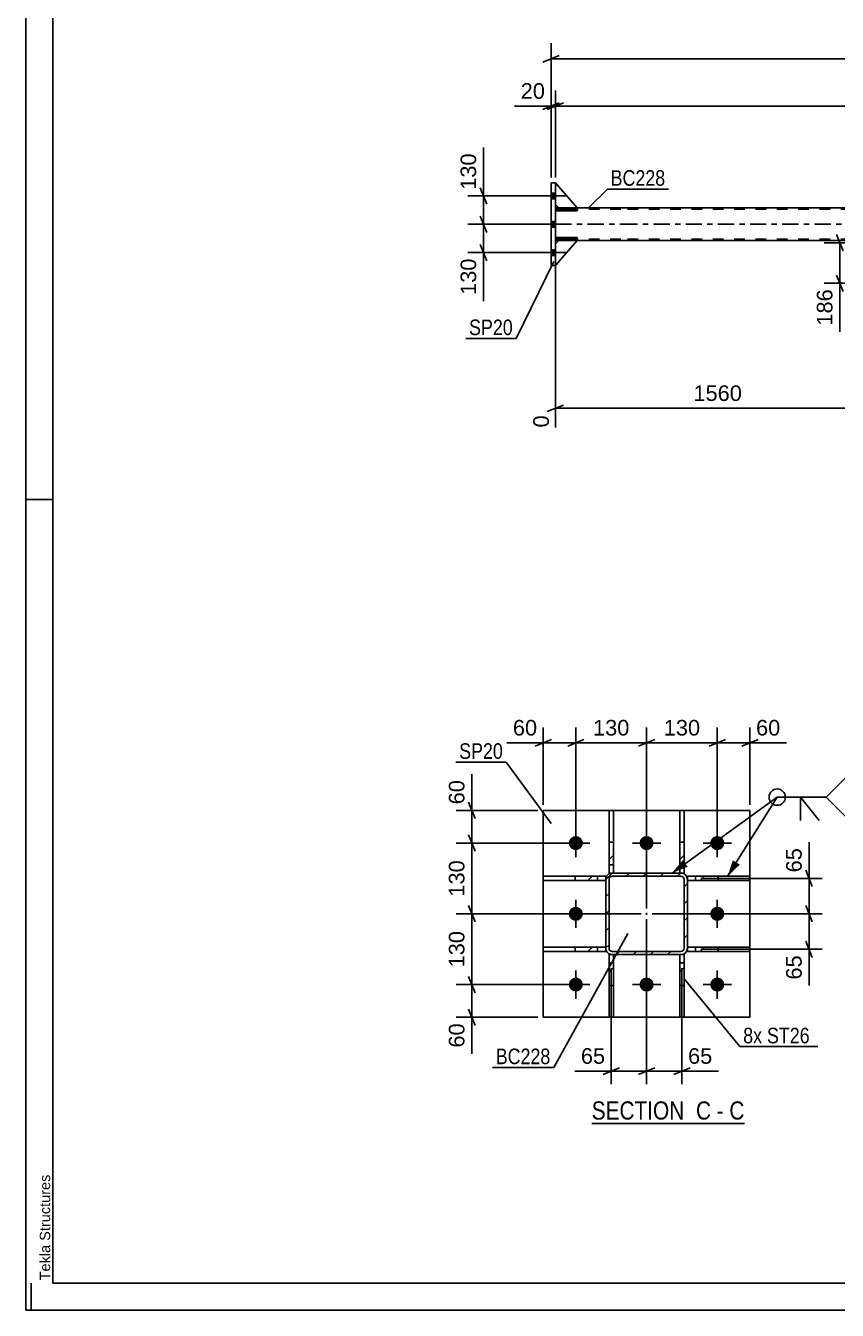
# Model space of a CAD drawing. Header units: millimetres. Extents: x -55 to 786, y -403 to 191.
# Drawn here: x -55.1 to 94.1, y -402.9 to -166.8 of the extents above; entities that cross this region are included whole.
import ezdxf

# ---------------------------------------------------------------- set-up
doc = ezdxf.new("R2010")
doc.units = ezdxf.units.MM
doc.linetypes.add('DXK_LINE_DOT2', pattern=[3.9198, 1.9599, -1.9599])
doc.linetypes.add('DXK_LINE_DOT3', pattern=[5.9187, 2.979, -0.9799, 0.9799, -0.9799])
doc.styles.add('Arial', font='ARIAL.TTF', dxfattribs={"height": 0.2})
doc.styles.add('Arial Narrow', font='ARIALN.TTF', dxfattribs={"height": 0.2})

# ---------------------------------------------------------------- blocks, each defined once
blk = doc.blocks.new('Unknown-203774531-1113')
at = {"color": 5, "linetype": 'Continuous'}
for p, q in [((-55.08, 191.12), (-55.08, -402.88)), ((-50.08, 186.12), (-50.08, -397.88)), ((-50.08, -253.88), (-55.08, -253.88)), ((-54.08, -402.88), (-54.08, -397.88)), ((-50.08, -397.88), (780.92, -397.88)), ((-55.08, -402.88), (785.92, -402.88))]:
    blk.add_line(p, q, dxfattribs=at)
at = {"color": 174, "linetype": 'Continuous', "style": 'Arial'}
blk.add_text('Tekla Structures', height=1.9102, rotation=90, dxfattribs=at).set_placement((-50.58, -397.38))
blk = doc.blocks.new('Unknown-203774531-16 - 1743')
at = {"color": 6, "linetype": 'Continuous'}
blk.add_line((48.95, -368.58), (77.02, -368.58), dxfattribs=at)
at = {"color": 0, "linetype": 'Continuous'}
blk.add_wipeout([(67.06, -367.83), (67.06, -364.33), (48.95, -364.33), (48.95, -367.83)], dxfattribs=at)
at = {"color": 7, "linetype": 'Continuous', "style": 'Arial Narrow'}
blk.add_text('SECTION ', height=3.34, dxfattribs=at).set_placement((48.95, -367.83))
at = {"color": 0, "linetype": 'Continuous'}
blk.add_wipeout([(70.88, -367.83), (70.88, -364.33), (68.11, -364.33), (68.11, -367.83)], dxfattribs=at)
at = {"color": 7, "linetype": 'Continuous', "style": 'Arial Narrow'}
blk.add_text('C', height=3.34, dxfattribs=at).set_placement((68.11, -367.83))
at = {"color": 0, "linetype": 'Continuous'}
blk.add_wipeout([(73.2, -367.83), (73.2, -364.33), (71.93, -364.33), (71.93, -367.83)], dxfattribs=at)
at = {"color": 7, "linetype": 'Continuous', "style": 'Arial Narrow'}
blk.add_text('-', height=3.34, dxfattribs=at).set_placement((71.93, -367.83))
at = {"color": 0, "linetype": 'Continuous'}
blk.add_wipeout([(77.02, -367.83), (77.02, -364.33), (74.25, -364.33), (74.25, -367.83)], dxfattribs=at)
at = {"color": 7, "linetype": 'Continuous', "style": 'Arial Narrow'}
blk.add_text('C', height=3.34, dxfattribs=at).set_placement((74.25, -367.83))
blk = doc.blocks.new('Part-203774531-1766 - 1743')
at = {"linetype": 'Continuous'}
h = blk.add_hatch(dxfattribs=at)
h.set_pattern_fill('', scale=0.7, style=0, pattern_type=0)
h.set_pattern_definition([(45, (65.129, -337.5246), (-1.57154, 1.57154), [])])
h.paths.add_polyline_path([(65.93, -337.52), (65.13, -337.52), (65.13, -343.18), (65.93, -343.18)])
at = {"color": 7, "linetype": 'DXK_LINE_DOT2'}
for p, q in [((65.13, -343.18), (65.13, -337.52)), ((65.93, -337.52), (65.13, -337.52)), ((65.93, -343.18), (65.93, -337.52)), ((65.13, -339.02), (65.93, -339.02))]:
    blk.add_line(p, q, dxfattribs=at)
at = {"color": 2, "linetype": 'Continuous'}
for p, q in [((65.93, -337.52), (65.13, -337.52)), ((65.13, -337.52), (65.13, -343.18)), ((65.93, -343.18), (65.93, -337.52)), ((65.13, -349.02), (65.13, -343.18)), ((65.13, -343.18), (65.93, -343.18)), ((65.93, -349.02), (65.93, -343.18)), ((65.13, -349.02), (65.93, -349.02))]:
    blk.add_line(p, q, dxfattribs=at)
blk = doc.blocks.new('Part-203774531-1761 - 1743')
at = {"linetype": 'Continuous'}
h = blk.add_hatch(dxfattribs=at)
h.set_pattern_fill('', scale=0.7, style=0, pattern_type=0)
h.set_pattern_definition([(45, (65.129, -316.8714), (-1.57154, 1.57154), [])])
h.paths.add_polyline_path([(65.93, -316.87), (65.13, -316.87), (65.13, -322.52), (65.93, -322.52)])
at = {"color": 2, "linetype": 'Continuous'}
for p, q in [((65.13, -311.02), (65.93, -311.02)), ((65.13, -316.87), (65.13, -311.02)), ((65.93, -316.87), (65.93, -311.02)), ((65.13, -322.52), (65.13, -316.87)), ((65.13, -316.87), (65.93, -316.87)), ((65.93, -316.87), (65.93, -322.52)), ((65.93, -322.52), (65.13, -322.52))]:
    blk.add_line(p, q, dxfattribs=at)
at = {"color": 7, "linetype": 'DXK_LINE_DOT2'}
for p, q in [((65.13, -322.52), (65.13, -316.87)), ((65.93, -316.87), (65.93, -322.52)), ((65.13, -321.02), (65.93, -321.02)), ((65.93, -322.52), (65.13, -322.52))]:
    blk.add_line(p, q, dxfattribs=at)
blk = doc.blocks.new('Part-203774531-1846 - 1743')
at = {"linetype": 'Continuous'}
h = blk.add_hatch(dxfattribs=at)
h.set_pattern_fill('', scale=0.7, style=0, pattern_type=0)
h.set_pattern_definition([(45, (45.876, -336.1246), (-1.57154, 1.57154), [])])
h.paths.add_polyline_path([(51.53, -336.12), (45.88, -336.12), (45.88, -336.92), (51.53, -336.92)])
at = {"color": 2, "linetype": 'Continuous'}
for p, q in [((40.03, -336.12), (45.88, -336.12)), ((40.03, -336.92), (40.03, -336.12)), ((45.88, -336.92), (40.03, -336.92)), ((45.88, -336.12), (51.53, -336.12)), ((45.88, -336.92), (45.88, -336.12)), ((51.53, -336.92), (45.88, -336.92)), ((51.53, -336.12), (51.53, -336.92))]:
    blk.add_line(p, q, dxfattribs=at)
at = {"color": 7, "linetype": 'DXK_LINE_DOT2'}
for p, q in [((45.88, -336.12), (51.53, -336.12)), ((45.88, -336.92), (51.53, -336.92)), ((50.03, -336.92), (50.03, -336.12)), ((51.53, -336.12), (51.53, -336.92))]:
    blk.add_line(p, q, dxfattribs=at)
blk = doc.blocks.new('Part-203774531-1773 - 1743')
at = {"linetype": 'Continuous'}
h = blk.add_hatch(dxfattribs=at)
h.set_pattern_fill('', scale=0.7, style=0, pattern_type=0)
h.set_pattern_definition([(45, (52.1296, -316.8714), (-1.57154, 1.57154), [])])
h.paths.add_polyline_path([(52.93, -316.87), (52.13, -316.87), (52.13, -322.52), (52.93, -322.52)])
at = {"color": 2, "linetype": 'Continuous'}
for p, q in [((52.13, -311.02), (52.93, -311.02)), ((52.13, -316.87), (52.13, -311.02)), ((52.93, -316.87), (52.93, -311.02)), ((52.13, -322.52), (52.13, -316.87)), ((52.13, -316.87), (52.93, -316.87)), ((52.93, -316.87), (52.93, -322.52)), ((52.93, -322.52), (52.13, -322.52))]:
    blk.add_line(p, q, dxfattribs=at)
at = {"color": 7, "linetype": 'DXK_LINE_DOT2'}
for p, q in [((52.13, -322.52), (52.13, -316.87)), ((52.93, -316.87), (52.93, -322.52)), ((52.13, -321.02), (52.93, -321.02)), ((52.93, -322.52), (52.13, -322.52))]:
    blk.add_line(p, q, dxfattribs=at)
blk = doc.blocks.new('Part-203774531-1779 - 1743')
at = {"linetype": 'Continuous'}
h = blk.add_hatch(dxfattribs=at)
h.set_pattern_fill('', scale=0.7, style=0, pattern_type=0)
h.set_pattern_definition([(45, (52.1296, -337.5246), (-1.57154, 1.57154), [])])
h.paths.add_polyline_path([(52.93, -337.52), (52.13, -337.52), (52.13, -343.18), (52.93, -343.18)])
at = {"color": 7, "linetype": 'DXK_LINE_DOT2'}
for p, q in [((52.13, -343.18), (52.13, -337.52)), ((52.93, -337.52), (52.13, -337.52)), ((52.93, -343.18), (52.93, -337.52)), ((52.13, -339.02), (52.93, -339.02))]:
    blk.add_line(p, q, dxfattribs=at)
at = {"color": 2, "linetype": 'Continuous'}
for p, q in [((52.93, -337.52), (52.13, -337.52)), ((52.13, -337.52), (52.13, -343.18)), ((52.93, -343.18), (52.93, -337.52)), ((52.13, -349.02), (52.13, -343.18)), ((52.13, -343.18), (52.93, -343.18)), ((52.93, -349.02), (52.93, -343.18)), ((52.13, -349.02), (52.93, -349.02))]:
    blk.add_line(p, q, dxfattribs=at)
blk = doc.blocks.new('Part-203774531-1856 - 1743')
at = {"linetype": 'Continuous'}
h = blk.add_hatch(dxfattribs=at)
h.set_pattern_fill('', scale=0.7, style=0, pattern_type=0)
h.set_pattern_definition([(45, (66.5293, -336.1246), (-1.57154, 1.57154), [])])
h.paths.add_polyline_path([(72.18, -336.12), (66.53, -336.12), (66.53, -336.92), (72.18, -336.92)])
at = {"color": 7, "linetype": 'DXK_LINE_DOT2'}
for p, q in [((66.53, -336.92), (66.53, -336.12)), ((72.18, -336.12), (66.53, -336.12)), ((72.18, -336.92), (66.53, -336.92)), ((68.03, -336.92), (68.03, -336.12))]:
    blk.add_line(p, q, dxfattribs=at)
at = {"color": 2, "linetype": 'Continuous'}
for p, q in [((72.18, -336.12), (66.53, -336.12)), ((66.53, -336.12), (66.53, -336.92)), ((66.53, -336.92), (72.18, -336.92)), ((78.03, -336.12), (72.18, -336.12)), ((72.18, -336.92), (72.18, -336.12)), ((78.03, -336.92), (72.18, -336.92)), ((78.03, -336.92), (78.03, -336.12))]:
    blk.add_line(p, q, dxfattribs=at)
blk = doc.blocks.new('Bolt-203774531-1832 - 1743')
at = {"linetype": 'Continuous'}
for points in [[(47.33, -317.02, -1), (44.73, -317.02, -1)], [(60.33, -317.02, -1), (57.73, -317.02, -1)], [(73.33, -317.02, -1), (70.73, -317.02, -1)], [(47.33, -330.02, -1), (44.73, -330.02, -1)], [(73.33, -330.02, -1), (70.73, -330.02, -1)], [(47.33, -343.02, -1), (44.73, -343.02, -1)], [(60.33, -343.02, -1), (57.73, -343.02, -1)], [(73.33, -343.02, -1), (70.73, -343.02, -1)]]:
    blk.add_hatch(color=1, dxfattribs=at).paths.add_polyline_path(points)
at = {"color": 1, "linetype": 'Continuous'}
for p, q in [((46.03, -314.42), (46.03, -319.62)), ((59.03, -314.42), (59.03, -319.62)), ((72.03, -314.42), (72.03, -319.62)), ((48.63, -317.02), (43.43, -317.02)), ((61.63, -317.02), (56.43, -317.02)), ((74.63, -317.02), (69.43, -317.02)), ((46.03, -327.42), (46.03, -332.62)), ((72.03, -327.42), (72.03, -332.62)), ((48.63, -330.02), (43.43, -330.02)), ((74.63, -330.02), (69.43, -330.02)), ((46.03, -340.42), (46.03, -345.62)), ((59.03, -340.42), (59.03, -345.62)), ((72.03, -340.42), (72.03, -345.62)), ((48.63, -343.02), (43.43, -343.02)), ((61.63, -343.02), (56.43, -343.02)), ((74.63, -343.02), (69.43, -343.02))]:
    blk.add_line(p, q, dxfattribs=at)
blk = doc.blocks.new('Part-203774531-1851 - 1743')
at = {"linetype": 'Continuous'}
h = blk.add_hatch(dxfattribs=at)
h.set_pattern_fill('', scale=0.7, style=0, pattern_type=0)
h.set_pattern_definition([(45, (45.876, -323.1246), (-1.57154, 1.57154), [])])
h.paths.add_polyline_path([(51.53, -323.12), (45.88, -323.12), (45.88, -323.92), (51.53, -323.92)])
at = {"color": 2, "linetype": 'Continuous'}
for p, q in [((40.03, -323.12), (45.88, -323.12)), ((40.03, -323.92), (40.03, -323.12)), ((45.88, -323.12), (51.53, -323.12)), ((45.88, -323.92), (45.88, -323.12)), ((51.53, -323.12), (51.53, -323.92)), ((45.88, -323.92), (40.03, -323.92)), ((51.53, -323.92), (45.88, -323.92))]:
    blk.add_line(p, q, dxfattribs=at)
at = {"color": 7, "linetype": 'DXK_LINE_DOT2'}
for p, q in [((45.88, -323.12), (51.53, -323.12)), ((50.03, -323.92), (50.03, -323.12)), ((51.53, -323.12), (51.53, -323.92)), ((45.88, -323.92), (51.53, -323.92))]:
    blk.add_line(p, q, dxfattribs=at)
blk = doc.blocks.new('Part-203774531-1861 - 1743')
at = {"linetype": 'Continuous'}
h = blk.add_hatch(dxfattribs=at)
h.set_pattern_fill('', scale=0.7, style=0, pattern_type=0)
h.set_pattern_definition([(45, (66.5293, -323.1246), (-1.57154, 1.57154), [])])
h.paths.add_polyline_path([(72.18, -323.12), (66.53, -323.12), (66.53, -323.92), (72.18, -323.92)])
at = {"color": 7, "linetype": 'DXK_LINE_DOT2'}
for p, q in [((66.53, -323.92), (66.53, -323.12)), ((72.18, -323.12), (66.53, -323.12)), ((68.03, -323.92), (68.03, -323.12)), ((72.18, -323.92), (66.53, -323.92))]:
    blk.add_line(p, q, dxfattribs=at)
at = {"color": 2, "linetype": 'Continuous'}
for p, q in [((72.18, -323.12), (66.53, -323.12)), ((66.53, -323.12), (66.53, -323.92)), ((78.03, -323.12), (72.18, -323.12)), ((72.18, -323.92), (72.18, -323.12)), ((78.03, -323.92), (78.03, -323.12)), ((66.53, -323.92), (72.18, -323.92)), ((78.03, -323.92), (72.18, -323.92))]:
    blk.add_line(p, q, dxfattribs=at)
blk = doc.blocks.new('Part-203774531-1866 - 1743')
at = {"color": 2, "linetype": 'Continuous'}
for p, q in [((78.03, -311.02), (40.03, -311.02)), ((40.03, -311.02), (40.03, -349.02)), ((78.03, -311.02), (78.03, -349.02)), ((78.03, -349.02), (40.03, -349.02))]:
    blk.add_line(p, q, dxfattribs=at)
blk = doc.blocks.new('Part-203774531-1883 - 1743')
at = {"linetype": 'Continuous'}
h = blk.add_hatch(dxfattribs=at)
h.set_pattern_fill('', scale=0.7, style=0, pattern_type=0)
h.set_pattern_definition([(45, (52.729, -322.5246), (-1.57154, 1.57154), [])])
h.paths.add_polyline_path([(65.33, -322.52), (52.73, -322.52), (52.27, -322.62), (51.88, -322.88), (51.62, -323.27), (51.53, -323.72), (51.53, -336.32), (51.62, -336.78), (51.88, -337.17), (52.27, -337.43), (52.73, -337.52), (65.33, -337.52), (65.79, -337.43), (66.18, -337.17), (66.44, -336.78), (66.53, -336.32), (66.53, -323.72), (66.44, -323.27), (66.18, -322.88), (65.79, -322.62)])
h.paths.add_polyline_path([(65.88, -323.49), (65.93, -323.72), (65.93, -336.32), (65.88, -336.55), (65.75, -336.75), (65.56, -336.88), (65.33, -336.92), (52.73, -336.92), (52.5, -336.88), (52.3, -336.75), (52.17, -336.55), (52.13, -336.32), (52.13, -323.72), (52.17, -323.49), (52.3, -323.3), (52.5, -323.17), (52.73, -323.12), (65.33, -323.12), (65.56, -323.17), (65.75, -323.3)])
blk.add_hatch(color=246, dxfattribs=at).paths.add_polyline_path([(59.03, -330.12, -1), (59.03, -329.92, -1)])
at = {"color": 7, "linetype": 'DXK_LINE_DOT2'}
for p, q in [((51.53, -323.72), (51.62, -323.27)), ((52.3, -323.3), (52.17, -323.49)), ((52.27, -322.62), (52.73, -322.52)), ((52.5, -323.17), (52.3, -323.3)), ((52.73, -323.12), (52.5, -323.17)), ((52.73, -322.52), (65.33, -322.52)), ((65.33, -323.12), (52.73, -323.12)), ((65.33, -322.52), (65.79, -322.62)), ((65.56, -323.17), (65.33, -323.12)), ((65.75, -323.3), (65.56, -323.17)), ((65.88, -323.49), (65.75, -323.3)), ((66.44, -323.27), (66.53, -323.72)), ((51.53, -336.32), (51.53, -323.72)), ((52.17, -323.49), (52.13, -323.72)), ((52.13, -336.32), (52.13, -323.72)), ((65.93, -323.72), (65.88, -323.49)), ((65.93, -336.32), (65.93, -323.72)), ((66.53, -336.32), (66.53, -323.72)), ((51.62, -336.78), (51.53, -336.32)), ((52.13, -336.32), (52.17, -336.55)), ((52.17, -336.55), (52.3, -336.75)), ((52.73, -337.52), (52.27, -337.43)), ((52.3, -336.75), (52.5, -336.88)), ((52.5, -336.88), (52.73, -336.92)), ((52.73, -336.92), (65.33, -336.92)), ((52.73, -337.52), (65.33, -337.52)), ((65.33, -336.92), (65.56, -336.88)), ((65.79, -337.43), (65.33, -337.52)), ((65.56, -336.88), (65.75, -336.75)), ((65.75, -336.75), (65.88, -336.55)), ((65.88, -336.55), (65.93, -336.32)), ((66.53, -336.32), (66.44, -336.78))]:
    blk.add_line(p, q, dxfattribs=at)
at = {"color": 2, "linetype": 'Continuous'}
for p, q in [((51.62, -323.27), (51.53, -323.72)), ((52.17, -323.49), (52.3, -323.3)), ((52.73, -322.52), (52.27, -322.62)), ((52.3, -323.3), (52.5, -323.17)), ((52.5, -323.17), (52.73, -323.12)), ((52.73, -322.52), (65.33, -322.52)), ((52.73, -323.12), (65.33, -323.12)), ((65.79, -322.62), (65.33, -322.52)), ((65.33, -323.12), (65.56, -323.17)), ((65.56, -323.17), (65.75, -323.3)), ((65.75, -323.3), (65.88, -323.49)), ((66.53, -323.72), (66.44, -323.27)), ((51.53, -336.32), (51.53, -323.72)), ((52.13, -323.72), (52.17, -323.49)), ((52.13, -336.32), (52.13, -323.72)), ((65.88, -323.49), (65.93, -323.72)), ((65.93, -336.32), (65.93, -323.72)), ((66.53, -336.32), (66.53, -323.72)), ((51.53, -336.32), (51.62, -336.78)), ((52.17, -336.55), (52.13, -336.32)), ((52.3, -336.75), (52.17, -336.55)), ((52.27, -337.43), (52.73, -337.52)), ((52.5, -336.88), (52.3, -336.75)), ((52.73, -336.92), (52.5, -336.88)), ((52.73, -336.92), (65.33, -336.92)), ((52.73, -337.52), (65.33, -337.52)), ((65.56, -336.88), (65.33, -336.92)), ((65.33, -337.52), (65.79, -337.43)), ((65.75, -336.75), (65.56, -336.88)), ((65.88, -336.55), (65.75, -336.75)), ((65.93, -336.32), (65.88, -336.55)), ((66.44, -336.78), (66.53, -336.32))]:
    blk.add_line(p, q, dxfattribs=at)
at = {"color": 7, "linetype": 'DXK_LINE_DOT3'}
blk.add_line((59.03, -330.02), (59.03, -330.02), dxfattribs=at)
at = {"color": 246, "linetype": 'DXK_LINE_DOT2'}
blk.add_line((59.03, -330.02), (59.03, -330.02), dxfattribs=at)
at = {"color": 246, "linetype": 'Continuous'}
blk.add_circle((59.03, -330.02), 0.1, dxfattribs=at)
at = {"color": 7, "linetype": 'DXK_LINE_DOT2'}
for centre, start, end in [((52.73, -323.72), 112.5, 157.5), ((65.33, -323.72), 22.5, 67.5), ((52.73, -336.32), 202.5, 247.5), ((65.33, -336.32), 292.5, 337.5)]:
    blk.add_arc(centre, 1.2, start, end, dxfattribs=at)
at = {"color": 2, "linetype": 'Continuous'}
for centre, start, end in [((52.73, -323.72), 112.5, 157.5), ((65.33, -323.72), 22.5, 67.5), ((52.73, -336.32), 202.5, 247.5), ((65.33, -336.32), 292.5, 337.5)]:
    blk.add_arc(centre, 1.2, start, end, dxfattribs=at)
blk = doc.blocks.new('Part-203774531-2319 - 2150')
at = {"color": 7, "linetype": 'DXK_LINE_DOT2'}
for p, q in [((42.28, -206.89), (42.88, -206.29)), ((46.28, -206.29), (42.28, -210.89)), ((42.28, -210.89), (42.28, -206.89)), ((42.88, -206.29), (46.28, -206.29))]:
    blk.add_line(p, q, dxfattribs=at)
blk = doc.blocks.new('Part-203774531-2296 - 2150')
at = {"color": 2, "linetype": 'Continuous'}
for p, q in [((42.28, -200.53), (46.28, -200.53)), ((42.28, -200.53), (42.28, -200.85)), ((46.28, -200.53), (46.28, -200.85)), ((46.28, -200.85), (42.28, -200.85))]:
    blk.add_line(p, q, dxfattribs=at)
at = {"color": 7, "linetype": 'DXK_LINE_DOT2'}
for p, q in [((42.28, -200.85), (42.28, -200.53)), ((42.88, -200.85), (42.88, -200.53))]:
    blk.add_line(p, q, dxfattribs=at)
blk = doc.blocks.new('Part-203774531-2183 - 2150')
at = {"color": 7, "linetype": 'DXK_LINE_DOT2'}
for p, q in [((46.28, -205.73), (42.28, -205.73)), ((42.28, -205.73), (42.28, -206.05)), ((42.28, -206.05), (46.28, -206.05)), ((42.88, -206.05), (42.88, -205.73)), ((46.28, -206.05), (46.28, -205.73))]:
    blk.add_line(p, q, dxfattribs=at)
blk = doc.blocks.new('Part-203774531-2360 - 2150')
at = {"color": 2, "linetype": 'Continuous'}
for p, q in [((46.28, -200.29), (42.28, -195.69)), ((42.28, -199.69), (42.88, -200.29)), ((42.88, -200.29), (46.28, -200.29))]:
    blk.add_line(p, q, dxfattribs=at)
at = {"color": 7, "linetype": 'DXK_LINE_DOT2'}
blk.add_line((42.28, -195.69), (42.28, -199.69), dxfattribs=at)
blk = doc.blocks.new('Part-203774531-2282 - 2150')
at = {"color": 2, "linetype": 'Continuous'}
for p, q in [((42.28, -205.73), (46.28, -205.73)), ((42.28, -205.73), (42.28, -206.05)), ((46.28, -206.05), (42.28, -206.05)), ((46.28, -205.73), (46.28, -206.05))]:
    blk.add_line(p, q, dxfattribs=at)
at = {"color": 7, "linetype": 'DXK_LINE_DOT2'}
for p, q in [((42.28, -206.05), (42.28, -205.73)), ((42.88, -206.05), (42.88, -205.73))]:
    blk.add_line(p, q, dxfattribs=at)
blk = doc.blocks.new('Part-203774531-2252 - 2150')
at = {"color": 2, "linetype": 'Continuous'}
for p, q in [((42.28, -206.89), (42.88, -206.29)), ((46.28, -206.29), (42.28, -210.89)), ((42.88, -206.29), (46.28, -206.29))]:
    blk.add_line(p, q, dxfattribs=at)
at = {"color": 7, "linetype": 'DXK_LINE_DOT2'}
blk.add_line((42.28, -210.89), (42.28, -206.89), dxfattribs=at)
blk = doc.blocks.new('Part-203774531-2263 - 2150')
at = {"color": 2, "linetype": 'Continuous'}
for p, q in [((41.48, -195.69), (42.28, -195.69)), ((41.48, -210.89), (41.48, -195.69)), ((42.28, -210.89), (42.28, -195.69)), ((42.28, -210.89), (41.48, -210.89))]:
    blk.add_line(p, q, dxfattribs=at)
at = {"color": 7, "linetype": 'DXK_LINE_DOT2'}
for p, q in [((41.48, -210.89), (41.48, -195.69)), ((42.28, -195.69), (42.28, -210.89))]:
    blk.add_line(p, q, dxfattribs=at)
blk = doc.blocks.new('Part-203774531-2267 - 2150')
at = {"color": 7, "linetype": 'DXK_LINE_DOT2'}
for p, q in [((46.28, -200.53), (42.28, -200.53)), ((42.28, -200.53), (42.28, -200.85)), ((42.28, -200.85), (42.28, -200.58)), ((42.88, -200.53), (42.88, -200.85)), ((46.28, -200.85), (46.28, -200.53)), ((42.28, -200.85), (46.28, -200.85))]:
    blk.add_line(p, q, dxfattribs=at)
blk = doc.blocks.new('Part-203774531-2320 - 2150')
at = {"color": 7, "linetype": 'DXK_LINE_DOT2'}
for p, q in [((46.28, -200.29), (42.28, -195.69)), ((42.28, -195.69), (42.28, -199.69)), ((42.28, -199.69), (42.88, -200.29)), ((42.88, -200.29), (46.28, -200.29))]:
    blk.add_line(p, q, dxfattribs=at)
blk = doc.blocks.new('Part-203774531-2370 - 2150')
at = {"color": 2, "linetype": 'Continuous'}
for p, q in [((42.88, -200.29), (42.28, -200.29)), ((54.28, -200.29), (46.28, -200.29)), ((719.95, -200.29), (54.38, -200.29)), ((42.88, -206.29), (42.28, -206.29)), ((54.28, -206.29), (46.28, -206.29)), ((99.72, -206.29), (54.38, -206.29))]:
    blk.add_line(p, q, dxfattribs=at)
at = {"color": 7, "linetype": 'DXK_LINE_DOT2'}
for p, q in [((42.28, -200.29), (42.28, -206.29)), ((54.28, -200.53), (42.28, -200.53)), ((46.28, -200.29), (42.88, -200.29)), ((719.95, -200.53), (54.38, -200.53)), ((54.28, -206.05), (42.28, -206.05)), ((46.28, -206.29), (42.88, -206.29)), ((719.95, -206.05), (54.38, -206.05))]:
    blk.add_line(p, q, dxfattribs=at)
at = {"color": 7, "linetype": 'DXK_LINE_DOT3'}
for p, q in [((42.28, -203.29), (54.28, -203.29)), ((54.38, -203.29), (719.95, -203.29))]:
    blk.add_line(p, q, dxfattribs=at)
blk = doc.blocks.new('Bolt-203774531-2377 - 2150')
at = {"linetype": 'Continuous'}
for points in [[(42.28, -198.61), (42.28, -197.57), (41.48, -197.57), (41.48, -198.61)], [(42.28, -198.61), (42.28, -197.57), (41.48, -197.57), (41.48, -198.61)], [(42.28, -198.61), (42.28, -197.57), (41.48, -197.57), (41.48, -198.61)], [(42.28, -203.81), (42.28, -202.77), (41.48, -202.77), (41.48, -203.81)], [(42.28, -203.81), (42.28, -202.77), (41.48, -202.77), (41.48, -203.81)], [(42.28, -209.01), (42.28, -207.97), (41.48, -207.97), (41.48, -209.01)], [(42.28, -209.01), (42.28, -207.97), (41.48, -207.97), (41.48, -209.01)], [(42.28, -209.01), (42.28, -207.97), (41.48, -207.97), (41.48, -209.01)]]:
    blk.add_hatch(color=1, dxfattribs=at).paths.add_polyline_path(points)
at = {"color": 1, "linetype": 'Continuous'}
for p, q in [((40.08, -198.09), (44.28, -198.09)), ((40.08, -198.09), (44.28, -198.09)), ((40.08, -198.09), (44.28, -198.09)), ((41.48, -197.57), (42.28, -197.57)), ((41.48, -197.57), (42.28, -197.57)), ((41.48, -197.57), (42.28, -197.57)), ((41.48, -198.61), (42.28, -198.61)), ((41.48, -198.61), (42.28, -198.61)), ((41.48, -198.61), (42.28, -198.61)), ((41.48, -202.77), (42.28, -202.77)), ((41.48, -202.77), (42.28, -202.77)), ((40.08, -203.29), (44.28, -203.29)), ((40.08, -203.29), (44.28, -203.29)), ((41.48, -203.81), (42.28, -203.81)), ((41.48, -203.81), (42.28, -203.81)), ((40.08, -208.49), (44.28, -208.49)), ((40.08, -208.49), (44.28, -208.49)), ((40.08, -208.49), (44.28, -208.49)), ((41.48, -207.97), (42.28, -207.97)), ((41.48, -207.97), (42.28, -207.97)), ((41.48, -207.97), (42.28, -207.97)), ((41.48, -209.01), (42.28, -209.01)), ((41.48, -209.01), (42.28, -209.01)), ((41.48, -209.01), (42.28, -209.01))]:
    blk.add_line(p, q, dxfattribs=at)
blk = doc.blocks.new('StraightDimension-203774531-2010 - 1743')
at = {"color": 7, "linetype": 'Continuous'}
for p, q in [((72.03, -316.02), (72.03, -295.75)), ((78.03, -310.02), (78.03, -295.75)), ((70.53, -299.2), (73.53, -298)), ((72.03, -298.6), (78.03, -298.6)), ((79.53, -298), (76.53, -299.2))]:
    blk.add_line(p, q, dxfattribs=at)
at = {"color": 0}
blk.add_wipeout([(84.2, -297.85), (84.2, -293.65), (78.55, -293.65), (78.55, -297.85)], dxfattribs=at)
at = {"color": 7, "linetype": 'Continuous'}
blk.add_line((78.03, -298.6), (84.73, -298.6), dxfattribs=at)
blk.add_line((78.03, -298.6), (84.73, -298.6), dxfattribs=at)
at = {"color": 3, "style": 'Arial'}
blk.add_text('60', height=2.865, dxfattribs=at).set_placement((79.15, -297.25))
blk = doc.blocks.new('StraightDimension-203774531-1984 - 1743')
at = {"color": 7, "linetype": 'Continuous'}
for p, q in [((40.03, -310.02), (40.03, -295.75)), ((46.03, -316.02), (46.03, -295.75)), ((38.53, -299.2), (41.53, -298)), ((40.03, -298.6), (46.03, -298.6)), ((47.53, -298), (44.53, -299.2))]:
    blk.add_line(p, q, dxfattribs=at)
at = {"color": 0}
blk.add_wipeout([(39.5, -297.85), (39.5, -293.65), (33.86, -293.65), (33.86, -297.85)], dxfattribs=at)
at = {"color": 7, "linetype": 'Continuous'}
blk.add_line((40.03, -298.6), (33.33, -298.6), dxfattribs=at)
blk.add_line((40.03, -298.6), (33.33, -298.6), dxfattribs=at)
at = {"color": 3, "style": 'Arial'}
blk.add_text('60', height=2.865, dxfattribs=at).set_placement((34.46, -297.25))
blk = doc.blocks.new('StraightDimension-203774531-2051 - 1743')
at = {"color": 7, "linetype": 'Continuous'}
for p, q in [((39.03, -311.02), (24.05, -311.02)), ((26.3, -309.52), (27.5, -312.52)), ((26.9, -317.02), (26.9, -311.02)), ((27.5, -318.52), (26.3, -315.52)), ((45.03, -317.02), (24.05, -317.02))]:
    blk.add_line(p, q, dxfattribs=at)
at = {"color": 0}
blk.add_wipeout([(26.15, -304.85), (21.95, -304.85), (21.95, -310.5), (26.15, -310.5)], dxfattribs=at)
at = {"color": 7, "linetype": 'Continuous'}
blk.add_line((26.9, -311.02), (26.9, -304.33), dxfattribs=at)
blk.add_line((26.9, -311.02), (26.9, -304.33), dxfattribs=at)
at = {"color": 3, "style": 'Arial'}
blk.add_text('60', height=2.865, rotation=90.0002, dxfattribs=at).set_placement((25.55, -309.9))
blk = doc.blocks.new('StraightDimension-203774531-1994 - 1743')
at = {"color": 7, "linetype": 'Continuous'}
for p, q in [((46.03, -316.02), (46.03, -295.75)), ((59.03, -329.02), (59.03, -295.75)), ((47.53, -298), (44.53, -299.2)), ((46.03, -298.6), (59.03, -298.6)), ((57.53, -299.2), (60.53, -298))]:
    blk.add_line(p, q, dxfattribs=at)
at = {"color": 0}
blk.add_wipeout([(56.46, -297.85), (56.46, -293.65), (48.59, -293.65), (48.59, -297.85)], dxfattribs=at)
at = {"color": 3, "style": 'Arial'}
blk.add_text('130', height=2.865, dxfattribs=at).set_placement((49.19, -297.25))
blk = doc.blocks.new('StraightDimension-203774531-2002 - 1743')
at = {"color": 7, "linetype": 'Continuous'}
for p, q in [((59.03, -329.02), (59.03, -295.75)), ((72.03, -316.02), (72.03, -295.75)), ((60.53, -298), (57.53, -299.2)), ((59.03, -298.6), (72.03, -298.6)), ((70.53, -299.2), (73.53, -298))]:
    blk.add_line(p, q, dxfattribs=at)
at = {"color": 0}
blk.add_wipeout([(69.46, -297.85), (69.46, -293.65), (61.59, -293.65), (61.59, -297.85)], dxfattribs=at)
at = {"color": 3, "style": 'Arial'}
blk.add_text('130', height=2.865, dxfattribs=at).set_placement((62.19, -297.25))
blk = doc.blocks.new('StraightDimension-203774531-2062 - 1743')
at = {"color": 7, "linetype": 'Continuous'}
for p, q in [((59.03, -331.02), (59.03, -361.33)), ((52.53, -340.02), (52.53, -361.33)), ((51.03, -359.53), (54.03, -358.33)), ((60.53, -358.33), (57.53, -359.53)), ((52.53, -358.93), (59.03, -358.93))]:
    blk.add_line(p, q, dxfattribs=at)
at = {"color": 0}
blk.add_wipeout([(52, -358.18), (52, -353.98), (46.36, -353.98), (46.36, -358.18)], dxfattribs=at)
at = {"color": 7, "linetype": 'Continuous'}
blk.add_line((52.53, -358.93), (45.83, -358.93), dxfattribs=at)
blk.add_line((52.53, -358.93), (45.83, -358.93), dxfattribs=at)
at = {"color": 3, "style": 'Arial'}
blk.add_text('65', height=2.865, dxfattribs=at).set_placement((46.96, -357.58))
blk = doc.blocks.new('StraightDimension-203774531-2021 - 1743')
at = {"color": 7, "linetype": 'Continuous'}
for p, q in [((26.3, -341.52), (27.5, -344.52)), ((45.03, -343.02), (24.05, -343.02)), ((26.9, -349.02), (26.9, -343.02)), ((39.03, -349.02), (24.05, -349.02)), ((27.5, -350.52), (26.3, -347.52))]:
    blk.add_line(p, q, dxfattribs=at)
at = {"color": 0}
blk.add_wipeout([(26.15, -349.55), (21.95, -349.55), (21.95, -355.2), (26.15, -355.2)], dxfattribs=at)
at = {"color": 7, "linetype": 'Continuous'}
blk.add_line((26.9, -349.02), (26.9, -355.72), dxfattribs=at)
blk.add_line((26.9, -349.02), (26.9, -355.72), dxfattribs=at)
at = {"color": 3, "style": 'Arial'}
blk.add_text('60', height=2.865, rotation=90.0002, dxfattribs=at).set_placement((25.55, -354.6))
blk = doc.blocks.new('StraightDimension-203774531-2031 - 1743')
at = {"color": 7, "linetype": 'Continuous'}
for p, q in [((58.03, -330.02), (24.05, -330.02)), ((27.5, -331.52), (26.3, -328.52)), ((26.9, -343.02), (26.9, -330.02)), ((26.3, -341.52), (27.5, -344.52)), ((45.03, -343.02), (24.05, -343.02))]:
    blk.add_line(p, q, dxfattribs=at)
at = {"color": 0}
blk.add_wipeout([(26.15, -332.59), (21.95, -332.59), (21.95, -340.46), (26.15, -340.46)], dxfattribs=at)
at = {"color": 3, "style": 'Arial'}
blk.add_text('130', height=2.865, rotation=90.0002, dxfattribs=at).set_placement((25.55, -339.86))
blk = doc.blocks.new('StraightDimension-203774531-2076 - 1743')
at = {"color": 7, "linetype": 'Continuous'}
for p, q in [((59.03, -331.02), (59.03, -361.33)), ((65.53, -340.02), (65.53, -361.33)), ((57.53, -359.53), (60.53, -358.33)), ((67.03, -358.33), (64.03, -359.53)), ((59.03, -358.93), (65.53, -358.93))]:
    blk.add_line(p, q, dxfattribs=at)
at = {"color": 0}
blk.add_wipeout([(71.7, -358.18), (71.7, -353.98), (66.05, -353.98), (66.05, -358.18)], dxfattribs=at)
at = {"color": 7, "linetype": 'Continuous'}
blk.add_line((65.53, -358.93), (72.23, -358.93), dxfattribs=at)
blk.add_line((65.53, -358.93), (72.23, -358.93), dxfattribs=at)
at = {"color": 3, "style": 'Arial'}
blk.add_text('65', height=2.865, dxfattribs=at).set_placement((66.65, -357.58))
blk = doc.blocks.new('StraightDimension-203774531-2041 - 1743')
at = {"color": 7, "linetype": 'Continuous'}
for p, q in [((27.5, -318.52), (26.3, -315.52)), ((45.03, -317.02), (24.05, -317.02)), ((26.9, -330.02), (26.9, -317.02)), ((58.03, -330.02), (24.05, -330.02)), ((26.3, -328.52), (27.5, -331.52))]:
    blk.add_line(p, q, dxfattribs=at)
at = {"color": 0}
blk.add_wipeout([(26.15, -319.59), (21.95, -319.59), (21.95, -327.46), (26.15, -327.46)], dxfattribs=at)
at = {"color": 3, "style": 'Arial'}
blk.add_text('130', height=2.865, rotation=90.0002, dxfattribs=at).set_placement((25.55, -326.86))
blk = doc.blocks.new('StraightDimension-203774531-2089 - 1743')
at = {"color": 7, "linetype": 'Continuous'}
for p, q in [((60.03, -330.02), (91.29, -330.02)), ((88.29, -328.52), (89.49, -331.52)), ((88.89, -336.52), (88.89, -330.02)), ((89.49, -338.02), (88.29, -335.02)), ((69.03, -336.52), (91.29, -336.52))]:
    blk.add_line(p, q, dxfattribs=at)
at = {"color": 0}
blk.add_wipeout([(88.14, -337.05), (83.94, -337.05), (83.94, -342.7), (88.14, -342.7)], dxfattribs=at)
at = {"color": 7, "linetype": 'Continuous'}
blk.add_line((88.89, -336.52), (88.89, -343.22), dxfattribs=at)
blk.add_line((88.89, -336.52), (88.89, -343.22), dxfattribs=at)
at = {"color": 3, "style": 'Arial'}
blk.add_text('65', height=2.865, rotation=90.0002, dxfattribs=at).set_placement((87.54, -342.1))
blk = doc.blocks.new('StraightDimension-203774531-2095 - 1743')
at = {"color": 7, "linetype": 'Continuous'}
for p, q in [((88.29, -322.02), (89.49, -325.02)), ((69.03, -323.52), (91.29, -323.52)), ((88.89, -330.02), (88.89, -323.52)), ((60.03, -330.02), (91.29, -330.02)), ((89.49, -331.52), (88.29, -328.52))]:
    blk.add_line(p, q, dxfattribs=at)
at = {"color": 0}
blk.add_wipeout([(88.14, -317.35), (83.94, -317.35), (83.94, -323), (88.14, -323)], dxfattribs=at)
at = {"color": 7, "linetype": 'Continuous'}
blk.add_line((88.89, -323.52), (88.89, -316.83), dxfattribs=at)
blk.add_line((88.89, -323.52), (88.89, -316.83), dxfattribs=at)
at = {"color": 3, "style": 'Arial'}
blk.add_text('65', height=2.865, rotation=90.0002, dxfattribs=at).set_placement((87.54, -322.4))
blk = doc.blocks.new('StraightDimension-203774531-2728 - 2150')
at = {"color": 7, "linetype": 'Continuous'}
for p, q in [((40.48, -198.09), (26.21, -198.09)), ((28.46, -196.59), (29.66, -199.59)), ((29.06, -203.29), (29.06, -198.09)), ((29.66, -204.79), (28.46, -201.79)), ((40.48, -203.29), (26.21, -203.29))]:
    blk.add_line(p, q, dxfattribs=at)
at = {"color": 0}
blk.add_wipeout([(28.31, -189.69), (24.11, -189.69), (24.11, -197.56), (28.31, -197.56)], dxfattribs=at)
at = {"color": 7, "linetype": 'Continuous'}
blk.add_line((29.06, -198.09), (29.06, -189.17), dxfattribs=at)
blk.add_line((29.06, -198.09), (29.06, -189.17), dxfattribs=at)
at = {"color": 3, "style": 'Arial'}
blk.add_text('130', height=2.865, rotation=90.0002, dxfattribs=at).set_placement((27.71, -196.96))
blk = doc.blocks.new('StraightDimension-203774531-33138 - 2150')
at = {"color": 7, "linetype": 'Continuous'}
for p, q in [((42.28, -194.69), (42.28, -178.73)), ((43.78, -180.98), (40.78, -182.18)), ((42.28, -181.58), (732.05, -181.58))]:
    blk.add_line(p, q, dxfattribs=at)
blk = doc.blocks.new('StraightDimension-203774531-2736 - 2150')
at = {"color": 7, "linetype": 'Continuous'}
for p, q in [((28.46, -201.79), (29.66, -204.79)), ((40.48, -203.29), (26.21, -203.29)), ((29.06, -208.49), (29.06, -203.29)), ((29.66, -209.99), (28.46, -206.99)), ((40.48, -208.49), (26.21, -208.49))]:
    blk.add_line(p, q, dxfattribs=at)
at = {"color": 0}
blk.add_wipeout([(28.31, -209.01), (24.11, -209.01), (24.11, -216.88), (28.31, -216.88)], dxfattribs=at)
at = {"color": 7, "linetype": 'Continuous'}
blk.add_line((29.06, -208.49), (29.06, -217.41), dxfattribs=at)
blk.add_line((29.06, -208.49), (29.06, -217.41), dxfattribs=at)
at = {"color": 3, "style": 'Arial'}
blk.add_text('130', height=2.865, rotation=90.0002, dxfattribs=at).set_placement((27.71, -216.28))
blk = doc.blocks.new('StraightDimension-203774531-32942 - 2150')
at = {"color": 7, "linetype": 'Continuous'}
for p, q in [((42.28, -207.29), (42.28, -240.64)), ((101.9, -215.13), (101.9, -247.31)), ((43.78, -236.52), (40.78, -237.72)), ((42.28, -237.12), (101.9, -237.12)), ((100.4, -237.72), (103.4, -236.52))]:
    blk.add_line(p, q, dxfattribs=at)
at = {"color": 0}
blk.add_wipeout([(77.14, -236.37), (77.14, -232.17), (67.04, -232.17), (67.04, -236.37)], dxfattribs=at)
at = {"color": 0, "linetype": 'Continuous'}
for points in [[(41.68, -237.82), (37.48, -237.82), (37.48, -241.24), (41.68, -241.24)], [(101.3, -237.82), (97.1, -237.82), (97.1, -247.91), (101.3, -247.91)]]:
    blk.add_wipeout(points, dxfattribs=at)
at = {"color": 3, "style": 'Arial'}
blk.add_text('1560', height=2.865, dxfattribs=at).set_placement((67.64, -235.77))
at = {"color": 3, "linetype": 'Continuous', "style": 'Arial'}
for s, height, p in [('0', 2.87, (41.08, -240.64)), ('1560', 2.865, (100.7, -247.31))]:
    blk.add_text(s, height=height, rotation=90.0002, dxfattribs=at).set_placement(p)
blk = doc.blocks.new('StraightDimension-203774531-33139 - 2150')
at = {"color": 7, "linetype": 'Continuous'}
for p, q in [((41.48, -194.69), (41.48, -178.73)), ((42.28, -194.69), (42.28, -178.73)), ((39.98, -182.18), (42.98, -180.98)), ((43.78, -180.98), (40.78, -182.18)), ((41.48, -181.58), (42.28, -181.58))]:
    blk.add_line(p, q, dxfattribs=at)
at = {"color": 0}
blk.add_wipeout([(40.95, -180.83), (40.95, -176.63), (35.3, -176.63), (35.3, -180.83)], dxfattribs=at)
at = {"color": 7, "linetype": 'Continuous'}
blk.add_line((41.48, -181.58), (34.78, -181.58), dxfattribs=at)
blk.add_line((41.48, -181.58), (34.78, -181.58), dxfattribs=at)
at = {"color": 3, "style": 'Arial'}
blk.add_text('20', height=2.865, dxfattribs=at).set_placement((35.9, -180.23))
blk = doc.blocks.new('StraightDimension-203774531-33195 - 2150')
at = {"color": 7, "linetype": 'Continuous'}
for p, q in [((42.98, -172.28), (39.98, -173.48)), ((41.48, -194.69), (41.48, -170.03)), ((41.48, -172.88), (732.85, -172.88))]:
    blk.add_line(p, q, dxfattribs=at)
blk = doc.blocks.new('StraightDimension-203774531-38164 - 2150')
at = {"color": 7, "linetype": 'Continuous'}
for p, q in [((93.94, -205.19), (95.14, -208.19)), ((98.72, -206.69), (91.69, -206.69)), ((94.54, -214.13), (94.54, -206.69)), ((100.9, -214.13), (91.69, -214.13)), ((95.14, -215.63), (93.94, -212.63))]:
    blk.add_line(p, q, dxfattribs=at)
at = {"color": 0}
blk.add_wipeout([(93.79, -214.65), (89.59, -214.65), (89.59, -222.52), (93.79, -222.52)], dxfattribs=at)
at = {"color": 7, "linetype": 'Continuous'}
blk.add_line((94.54, -214.13), (94.54, -223.05), dxfattribs=at)
blk.add_line((94.54, -214.13), (94.54, -223.05), dxfattribs=at)
at = {"color": 3, "style": 'Arial'}
blk.add_text('186', height=2.865, rotation=90.0002, dxfattribs=at).set_placement((93.19, -221.92))
blk = doc.blocks.new('Mark-203774531-1862 - 1743')
at = {"color": 0}
blk.add_wipeout([(32.63, -301.54), (32.63, -298.54), (24.59, -298.54), (24.59, -301.54)], dxfattribs=at)
blk.add_wipeout([(32.63, -301.54), (32.63, -298.54), (24.59, -298.54), (24.59, -301.54)], dxfattribs=at)
at = {"color": 30, "linetype": 'Continuous'}
for p in [(23.99, -302.14), (41.49, -313.44)]:
    blk.add_line(p, (33.23, -302.14), dxfattribs=at)
at = {"color": 3, "style": 'Arial Narrow'}
blk.add_text('SP20', height=2.863, dxfattribs=at).set_placement((24.59, -301.54))
blk = doc.blocks.new('Mark-203774531-1879 - 1743')
at = {"color": 0}
blk.add_wipeout([(41.36, -357.65), (41.36, -354.65), (31.31, -354.65), (31.31, -357.65)], dxfattribs=at)
blk.add_wipeout([(41.36, -357.65), (41.36, -354.65), (31.31, -354.65), (31.31, -357.65)], dxfattribs=at)
at = {"color": 30, "linetype": 'Continuous'}
for p in [(55.56, -333.66), (30.71, -358.25)]:
    blk.add_line(p, (41.96, -358.25), dxfattribs=at)
at = {"color": 3, "style": 'Arial Narrow'}
blk.add_text('BC228', height=2.863, dxfattribs=at).set_placement((31.31, -357.65))
blk = doc.blocks.new('MarkSet-203774531-2136 - 1743')
at = {"color": 0}
blk.add_wipeout([(80.26, -353.82), (80.26, -350.82), (76.79, -350.82), (76.79, -353.82)], dxfattribs=at)
blk.add_wipeout([(80.26, -353.82), (80.26, -350.82), (76.79, -350.82), (76.79, -353.82)], dxfattribs=at)
at = {"color": 30, "linetype": 'Continuous'}
blk.add_line((65.93, -341.94), (76.19, -354.42), dxfattribs=at)
at = {"color": 0}
blk.add_wipeout([(89.02, -353.82), (89.02, -350.82), (81.16, -350.82), (81.16, -353.82)], dxfattribs=at)
blk.add_wipeout([(89.02, -353.82), (89.02, -350.82), (81.16, -350.82), (81.16, -353.82)], dxfattribs=at)
at = {"color": 30, "linetype": 'Continuous'}
blk.add_line((76.19, -354.42), (90.52, -354.42), dxfattribs=at)
at = {"color": 3, "style": 'Arial Narrow'}
for s, p in [('8x', (76.79, -353.82)), ('ST26', (81.16, -353.82))]:
    blk.add_text(s, height=2.863, dxfattribs=at).set_placement(p)
blk = doc.blocks.new('WeldMark-203774531-33227 - 1743')
at = {"linetype": 'Continuous'}
for points in [[(66.58, -321.38), (63.71, -322.52), (65.7, -320.16)], [(76.16, -320.98), (73.93, -323.12), (74.88, -320.18)]]:
    blk.add_hatch(color=30, dxfattribs=at).paths.add_polyline_path(points)
at = {"color": 30, "linetype": 'Continuous'}
for p, q in [((63.71, -322.52), (83.04, -308.58)), ((73.93, -323.12), (83.04, -308.58)), ((83.04, -308.58), (92.04, -308.58))]:
    blk.add_line(p, q, dxfattribs=at)
at = {"color": 3, "linetype": 'Continuous'}
for q in [(90.76, -312.86), (87.33, -312.86)]:
    blk.add_line((87.33, -308.58), q, dxfattribs=at)
for start, end in [(90, 270), (270, 90)]:
    blk.add_arc((83.04, -308.58), 1.5, start, end, dxfattribs=at)
at = {"color": 0, "linetype": 'Continuous'}
blk.add_wipeout([(103.42, -309.48), (103.42, -306.48), (95.64, -306.48), (95.64, -309.48)], dxfattribs=at)
blk.add_wipeout([(103.42, -309.48), (103.42, -306.48), (95.64, -306.48), (95.64, -309.48)], dxfattribs=at)
at = {"color": 3, "linetype": 'Continuous'}
for q in [(96.33, -304.29), (96.33, -312.86)]:
    blk.add_line((92.04, -308.58), q, dxfattribs=at)
at = {"color": 3, "linetype": 'Continuous', "style": 'Arial'}
blk.add_text('TYP', height=2.865, dxfattribs=at).set_placement((95.64, -309.48))
blk = doc.blocks.new('Mark-203774531-2259 - 2150')
at = {"color": 0}
blk.add_wipeout([(34.45, -223.67), (34.45, -220.67), (26.41, -220.67), (26.41, -223.67)], dxfattribs=at)
blk.add_wipeout([(34.45, -223.67), (34.45, -220.67), (26.41, -220.67), (26.41, -223.67)], dxfattribs=at)
at = {"color": 30, "linetype": 'Continuous'}
for p in [(41.97, -210.11), (25.81, -224.27)]:
    blk.add_line(p, (35.05, -224.27), dxfattribs=at)
at = {"color": 3, "style": 'Arial Narrow'}
blk.add_text('SP20', height=2.863, dxfattribs=at).set_placement((26.41, -223.67))
blk = doc.blocks.new('Mark-203774531-37386 - 2150')
at = {"color": 0}
blk.add_wipeout([(62.47, -196.22), (62.47, -193.22), (52.42, -193.22), (52.42, -196.22)], dxfattribs=at)
blk.add_wipeout([(62.47, -196.22), (62.47, -193.22), (52.42, -193.22), (52.42, -196.22)], dxfattribs=at)
at = {"color": 30, "linetype": 'Continuous'}
for p, q in [((48.29, -200.36), (51.82, -196.82)), ((51.82, -196.82), (63.07, -196.82))]:
    blk.add_line(p, q, dxfattribs=at)
at = {"color": 3, "style": 'Arial Narrow'}
blk.add_text('BC228', height=2.863, dxfattribs=at).set_placement((52.42, -196.22))

msp = doc.modelspace()

# ---------------------------------------------------------------- block references
for name in ['Unknown-203774531-1113', 'Part-203774531-2263 - 2150', 'Part-203774531-2360 - 2150', 'Part-203774531-2320 - 2150', 'Bolt-203774531-2377 - 2150', 'Part-203774531-2370 - 2150', 'Part-203774531-2296 - 2150', 'Part-203774531-2267 - 2150', 'Part-203774531-2183 - 2150', 'Part-203774531-2282 - 2150', 'Part-203774531-2319 - 2150', 'Part-203774531-2252 - 2150', 'Part-203774531-1866 - 1743', 'Part-203774531-1773 - 1743', 'Part-203774531-1761 - 1743', 'Bolt-203774531-1832 - 1743', 'Part-203774531-1851 - 1743', 'Part-203774531-1883 - 1743', 'Part-203774531-1861 - 1743', 'Part-203774531-1846 - 1743', 'Part-203774531-1779 - 1743', 'Part-203774531-1766 - 1743', 'Part-203774531-1856 - 1743']:
    msp.add_blockref(name, (0, 0))

# ---------------------------------------------------------------- next in the draw order: block references
for name in ['StraightDimension-203774531-2728 - 2150', 'StraightDimension-203774531-1984 - 1743', 'StraightDimension-203774531-2010 - 1743', 'StraightDimension-203774531-2062 - 1743', 'Unknown-203774531-16 - 1743']:
    msp.add_blockref(name, (0, 0))

# ---------------------------------------------------------------- next in the draw order: block references
for name in ['StraightDimension-203774531-33138 - 2150', 'StraightDimension-203774531-2736 - 2150', 'StraightDimension-203774531-2051 - 1743', 'StraightDimension-203774531-2021 - 1743']:
    msp.add_blockref(name, (0, 0))

# ---------------------------------------------------------------- next in the draw order: block references
for name in ['StraightDimension-203774531-33139 - 2150', 'StraightDimension-203774531-32942 - 2150', 'StraightDimension-203774531-1994 - 1743', 'Mark-203774531-1862 - 1743']:
    msp.add_blockref(name, (0, 0))

# ---------------------------------------------------------------- next in the draw order: block references
for name in ['StraightDimension-203774531-33195 - 2150', 'StraightDimension-203774531-38164 - 2150', 'Mark-203774531-2259 - 2150', 'StraightDimension-203774531-2002 - 1743']:
    msp.add_blockref(name, (0, 0))

# ---------------------------------------------------------------- next in the draw order: block references
for name in ['Mark-203774531-37386 - 2150', 'StraightDimension-203774531-2031 - 1743']:
    msp.add_blockref(name, (0, 0))

# ---------------------------------------------------------------- next in the draw order: block references
for name in ['StraightDimension-203774531-2076 - 1743', 'Mark-203774531-1879 - 1743']:
    msp.add_blockref(name, (0, 0))

# ---------------------------------------------------------------- next in the draw order: block references
for name in ['StraightDimension-203774531-2041 - 1743', 'StraightDimension-203774531-2089 - 1743']:
    msp.add_blockref(name, (0, 0))

# ---------------------------------------------------------------- next in the draw order: block references
for name in ['StraightDimension-203774531-2095 - 1743', 'MarkSet-203774531-2136 - 1743']:
    msp.add_blockref(name, (0, 0))

# ---------------------------------------------------------------- next in the draw order: block references
msp.add_blockref('WeldMark-203774531-33227 - 1743', (0, 0))

doc.saveas('drawing.dxf')
